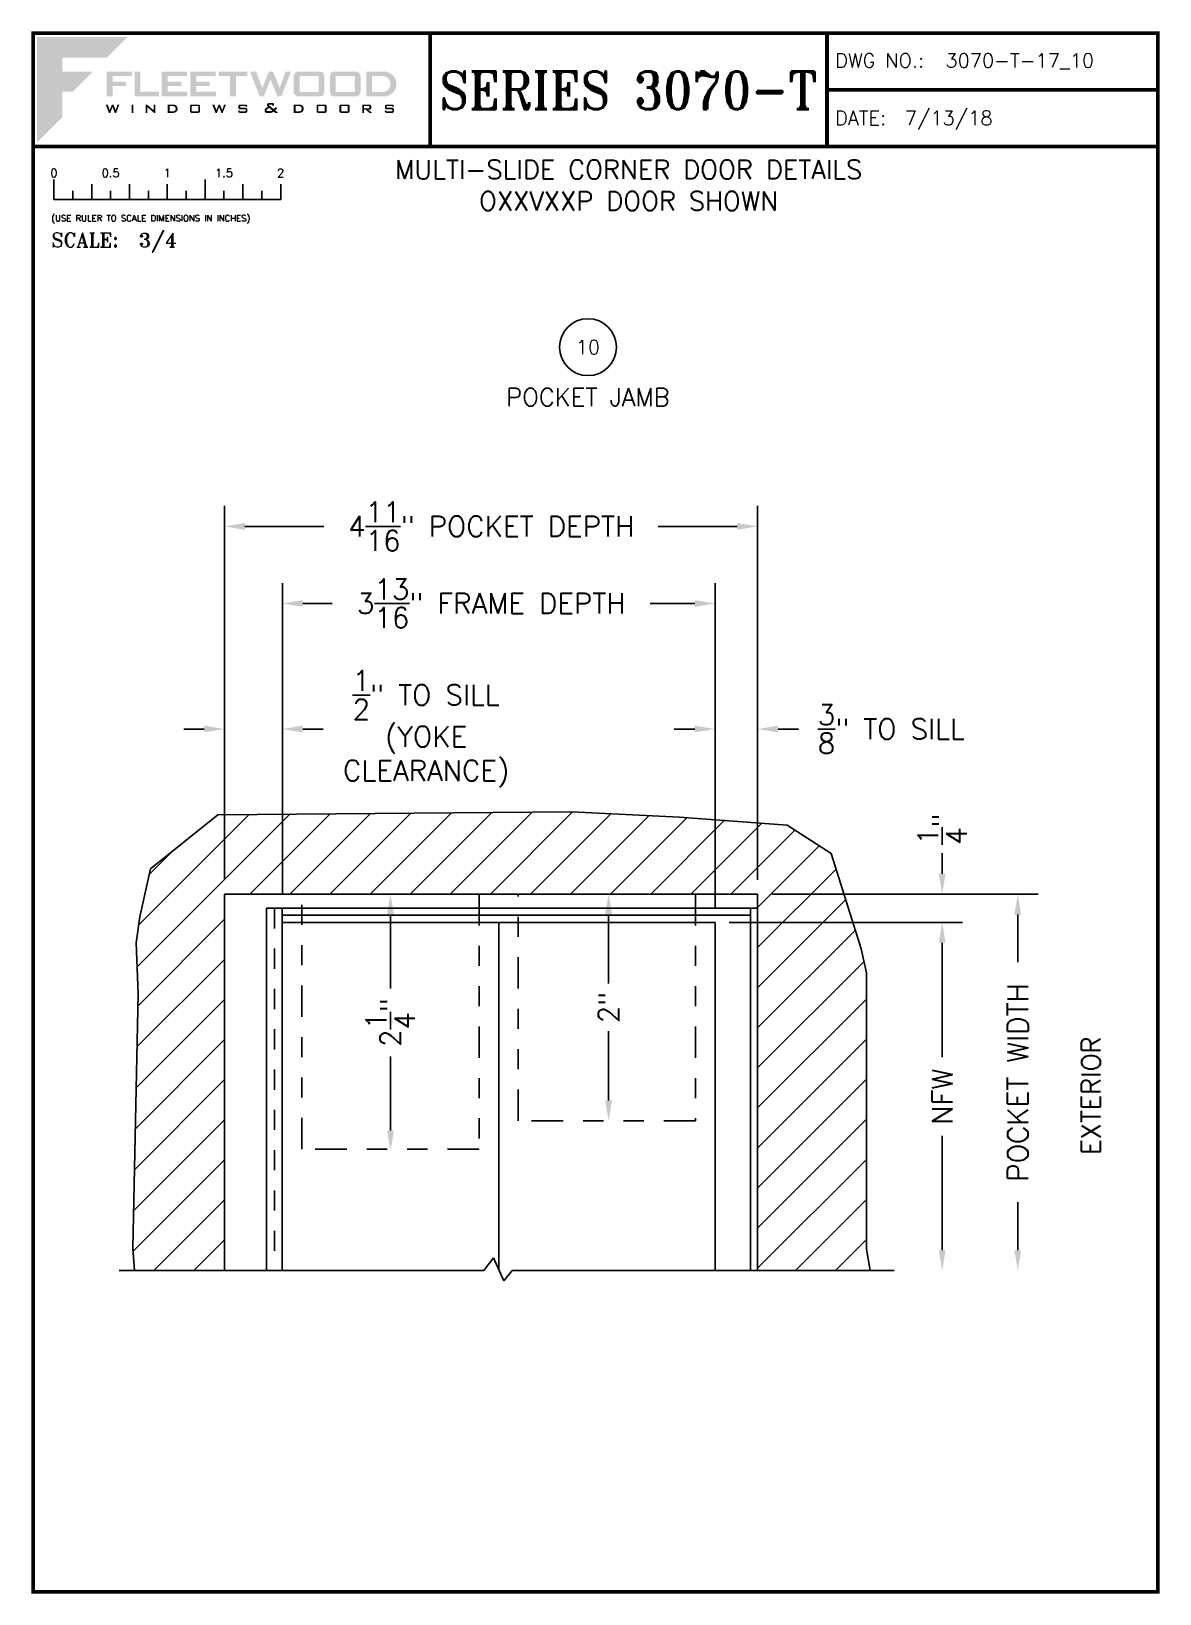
# Paper-space layout 'DETAIL 10' of a CAD drawing. Extents: x 0.3 to 7.8, y 0.1 to 10.4.
# The model-space entities are those that its viewports show. They can reach past a viewport. Long polylines and large blocks are cut down to what shows.
import ezdxf
from ezdxf.enums import TextEntityAlignment as Align

# ---------------------------------------------------------------- set-up
doc = ezdxf.new("R2010")
doc.units = 0
doc.header["$LTSCALE"] = 0.25
doc.header["$MEASUREMENT"] = 0
doc.linetypes.add('HIDDEN', pattern=[0.375, 0.25, -0.125])
doc.linetypes.add('PHANTOM2', pattern=[1.25, 0.625, -0.125, 0.125, -0.125, 0.125, -0.125])
doc.layers.get('0').update_dxf_attribs({"linetype": 'CONTINUOUS'})
doc.layers.get('DEFPOINTS').update_dxf_attribs({"color": 1, "linetype": 'CONTINUOUS'})
for name, color, linetype in [('MISC', 7, 'CONTINUOUS'), ('POCKET-CLOSER', 1, 'CONTINUOUS'), ('SILL-PAN', 7, 'CONTINUOUS'), ('TEXT', 7, 'CONTINUOUS'), ('TITLE-BLOCK', 7, 'CONTINUOUS')]:
    doc.layers.add(name, color=color, linetype=linetype)
doc.layers.add('VP', color=40, linetype='CONTINUOUS', plot=False)
doc.layers.get('VP').off()
doc.styles.add('ROMANS', font='romans')
doc.styles.add('ROMANT', font='romant')
doc.styles.add('SIMPLEX-094', font='simplex.shx', dxfattribs={"height": 0.094})
doc.styles.get("Standard").update_dxf_attribs({"font": 'simplex.shx'})
doc.dimstyles.new('THREE-QUARTER SCALE', dxfattribs={"dimscale": 0.75, "dimtxt": 0.18, "dimasz": 0.18, "dimexe": 0.18, "dimexo": 0.125, "dimgap": 0.09, "dimtad": 0, "dimdec": 4, "dimlfac": 1.333, "dimzin": 0, "dimdsep": 46, "dimlunit": 4, "dimtxsty": 'Standard', "dimcen": 0.09, "dimadec": 0, "dimazin": 0, "dimtfac": 1, "dimtdec": 4, "dimtofl": 0, "dimtmove": 0, "dimatfit": 3, "dimfxl": 0, "dimtolj": 1, "dimtzin": 0, "dimarcsym": 0})

# ---------------------------------------------------------------- blocks, each defined once
blk = doc.blocks.new('Fleetwood_Logo_6-10-15')
h = blk.add_hatch(color=154)
h.dxf.hatch_style = 1
h.paths.add_polyline_path([(0.2526, -0.0017), (0.0019, -0.0017), (0.0019, -0.2942), (0.0725, -0.2236), (0.0725, -0.1535), (0.1007, -0.1535), (0.1567, -0.0976), (0.0725, -0.0976), (0.0725, -0.0596), (0.1946, -0.0596)])
h = blk.add_hatch(color=251)
h.dxf.hatch_style = 1
h.paths.add_polyline_path([(0.2487, -0.1256), (0.2112, -0.1256), (0.2112, -0.1102), (0.2647, -0.1102), (0.2647, -0.0976), (0.1946, -0.0976), (0.1946, -0.1667), (0.2112, -0.1667), (0.2112, -0.1377), (0.2487, -0.1377)])
h = blk.add_hatch(color=251)
h.dxf.hatch_style = 1
h.paths.add_polyline_path([(0.2886, -0.0976), (0.272, -0.0976), (0.272, -0.1667), (0.3401, -0.1667), (0.3401, -0.1535), (0.2886, -0.1535)])
h = blk.add_hatch(color=251)
h.dxf.hatch_style = 1
h.paths.add_polyline_path([(0.4175, -0.0976), (0.3474, -0.0976), (0.3474, -0.1667), (0.4185, -0.1667), (0.4185, -0.1534), (0.364, -0.1534), (0.364, -0.1377), (0.4015, -0.1377), (0.4015, -0.1256), (0.364, -0.1256), (0.364, -0.1102), (0.4175, -0.1102)])
h = blk.add_hatch(color=251)
h.dxf.hatch_style = 1
h.paths.add_polyline_path([(0.4965, -0.0976), (0.4264, -0.0976), (0.4264, -0.1667), (0.4975, -0.1667), (0.4975, -0.1534), (0.443, -0.1534), (0.443, -0.1377), (0.4804, -0.1377), (0.4804, -0.1256), (0.443, -0.1256), (0.443, -0.1102), (0.4965, -0.1102)])
h = blk.add_hatch(color=251)
h.dxf.hatch_style = 1
h.paths.add_polyline_path([(0.5842, -0.0976), (0.5054, -0.0976), (0.5054, -0.1102), (0.5365, -0.1102), (0.5365, -0.1667), (0.5531, -0.1667), (0.5531, -0.1102), (0.5842, -0.1102)])
h = blk.add_hatch(color=251)
h.dxf.hatch_style = 1
h.paths.add_polyline_path([(0.6089, -0.0976), (0.5921, -0.0976), (0.6188, -0.1667), (0.63, -0.1667), (0.6489, -0.1192), (0.6679, -0.1667), (0.6789, -0.1667), (0.7056, -0.0976), (0.6908, -0.0976), (0.6742, -0.1433), (0.6558, -0.0976), (0.6446, -0.0976), (0.6261, -0.1433)])
h = blk.add_hatch(color=251)
h.dxf.hatch_style = 1
h.paths.add_polyline_path([(0.7853, -0.0976), (0.726, -0.0976, 0.414214), (0.7133, -0.1102), (0.7133, -0.154, 0.414214), (0.726, -0.1667), (0.7853, -0.1667, 0.414214), (0.798, -0.154), (0.798, -0.1102, 0.414214)])
h.paths.add_polyline_path([(0.7819, -0.1102), (0.7819, -0.154), (0.7294, -0.154), (0.7294, -0.1102)], flags=16)
h = blk.add_hatch(color=251)
h.dxf.hatch_style = 1
h.paths.add_polyline_path([(0.8856, -0.0976), (0.8262, -0.0976, 0.414214), (0.8136, -0.1102), (0.8136, -0.154, 0.414214), (0.8262, -0.1667), (0.8856, -0.1667, 0.414214), (0.8982, -0.154), (0.8982, -0.1102, 0.414214)])
h.paths.add_polyline_path([(0.8822, -0.1102), (0.8822, -0.154), (0.8296, -0.154), (0.8296, -0.1102)], flags=16)
h = blk.add_hatch(color=251)
h.dxf.hatch_style = 1
h.paths.add_polyline_path([(0.9632, -0.0976), (0.914, -0.0976), (0.914, -0.1667), (0.9632, -0.1667, 1)])
h.paths.add_polyline_path([(0.9301, -0.1102), (0.9593, -0.1102, -1), (0.9593, -0.154), (0.9301, -0.154)], flags=16)
h = blk.add_hatch(color=7)
h.dxf.hatch_style = 1
h.paths.add_polyline_path([(0.2301, -0.1891), (0.2251, -0.1891), (0.2196, -0.2043), (0.2134, -0.1891), (0.2097, -0.1891), (0.2035, -0.2043), (0.1978, -0.1891), (0.1922, -0.1891), (0.2011, -0.2121), (0.2048, -0.2121), (0.2112, -0.1963), (0.2175, -0.2121), (0.2212, -0.2121)])
h = blk.add_hatch(color=7)
h.dxf.hatch_style = 1
h.paths.add_polyline_path([(0.2691, -0.1891), (0.2637, -0.1891), (0.2637, -0.2118), (0.2637, -0.2121), (0.2691, -0.2121)])
h = blk.add_hatch(color=7)
h.dxf.hatch_style = 1
h.paths.add_polyline_path([(0.3077, -0.1964), (0.3259, -0.2121), (0.3298, -0.2121), (0.3298, -0.1891), (0.325, -0.1891), (0.325, -0.2047), (0.3067, -0.1891), (0.3029, -0.1891), (0.3029, -0.2121), (0.3077, -0.2121)])
h = blk.add_hatch(color=7)
h.dxf.hatch_style = 1
h.paths.add_polyline_path([(0.3801, -0.1891), (0.3637, -0.1891), (0.3637, -0.2121), (0.3801, -0.2121, 1)])
h.paths.add_polyline_path([(0.3691, -0.2079), (0.3691, -0.1933), (0.3788, -0.1933, -1), (0.3788, -0.2079)], flags=16)
h = blk.add_hatch(color=7)
h.dxf.hatch_style = 1
h.paths.add_polyline_path([(0.4537, -0.2079), (0.4537, -0.1933, 0.414214), (0.4495, -0.1891), (0.4297, -0.1891, 0.414214), (0.4255, -0.1933), (0.4255, -0.2079, 0.414214), (0.4297, -0.2121), (0.4495, -0.2121, 0.414214)])
h.paths.add_polyline_path([(0.4308, -0.2079), (0.4308, -0.1933), (0.4484, -0.1933), (0.4484, -0.2079)], flags=16)
h = blk.add_hatch(color=7)
h.dxf.hatch_style = 1
h.paths.add_polyline_path([(0.5253, -0.1891), (0.5203, -0.1891), (0.5148, -0.2043), (0.5087, -0.1891), (0.5049, -0.1891), (0.4988, -0.2043), (0.493, -0.1891), (0.4874, -0.1891), (0.4963, -0.2121), (0.5001, -0.2121), (0.5064, -0.1963), (0.5127, -0.2121), (0.5164, -0.2121)])
h = blk.add_hatch(color=7)
h.dxf.hatch_style = 1
h.paths.add_polyline_path([(0.5801, -0.1891), (0.5643, -0.1891, 0.414214), (0.56, -0.1933), (0.56, -0.1981, 0.414214), (0.5643, -0.2024), (0.58, -0.2024), (0.58, -0.2078), (0.5637, -0.2078), (0.5637, -0.2052), (0.5591, -0.2062), (0.5591, -0.2078, 0.414214), (0.5634, -0.2121), (0.5805, -0.2121, 0.414214), (0.5848, -0.2078), (0.5848, -0.2024, 0.414214), (0.5805, -0.1982), (0.5648, -0.1982), (0.5648, -0.193), (0.5798, -0.193), (0.5798, -0.1958), (0.5843, -0.1948), (0.5843, -0.1933, 0.414214)])
h = blk.add_hatch(color=7)
h.dxf.hatch_style = 1
h.paths.add_polyline_path([(0.645, -0.1913, -0.222262), (0.6447, -0.1906), (0.6447, -0.1892), (0.6535, -0.1892), (0.6535, -0.193), (0.6587, -0.1918), (0.6587, -0.189, 0.414214), (0.6544, -0.1847), (0.6437, -0.1847, 0.414214), (0.6394, -0.189), (0.6394, -0.1922, 0.222262), (0.6407, -0.1948), (0.6415, -0.1955), (0.6345, -0.1998, 0.260684), (0.6329, -0.2027), (0.6329, -0.2078, 0.414214), (0.6372, -0.2121), (0.6514, -0.2121, 0.17577), (0.6536, -0.2113), (0.657, -0.2085), (0.6614, -0.2121), (0.6699, -0.2121), (0.6613, -0.2049), (0.6676, -0.1997), (0.6637, -0.1964), (0.6574, -0.2017)])
h.paths.add_polyline_path([(0.6532, -0.2052), (0.6509, -0.2072, -0.17577), (0.6502, -0.2074), (0.6382, -0.2074), (0.6382, -0.2033, -0.260684), (0.6387, -0.2025), (0.6451, -0.1985)], flags=16)
h = blk.add_hatch(color=7)
h.dxf.hatch_style = 1
h.paths.add_polyline_path([(0.7294, -0.1891), (0.713, -0.1891), (0.713, -0.2121), (0.7294, -0.2121, 1)])
h.paths.add_polyline_path([(0.7184, -0.2079), (0.7184, -0.1933), (0.7281, -0.1933, -1), (0.7281, -0.2079)], flags=16)
h = blk.add_hatch(color=7)
h.dxf.hatch_style = 1
h.paths.add_polyline_path([(0.8045, -0.2079), (0.8045, -0.1933, 0.414214), (0.8003, -0.1891), (0.7805, -0.1891, 0.414214), (0.7763, -0.1933), (0.7763, -0.2079, 0.414214), (0.7805, -0.2121), (0.8003, -0.2121, 0.414214)])
h.paths.add_polyline_path([(0.7816, -0.2079), (0.7816, -0.1933), (0.7992, -0.1933), (0.7992, -0.2079)], flags=16)
h = blk.add_hatch(color=7)
h.dxf.hatch_style = 1
h.paths.add_polyline_path([(0.8678, -0.2079), (0.8678, -0.1933, 0.414214), (0.8636, -0.1891), (0.8438, -0.1891, 0.414214), (0.8396, -0.1933), (0.8396, -0.2079, 0.414214), (0.8438, -0.2121), (0.8636, -0.2121, 0.414214)])
h.paths.add_polyline_path([(0.8449, -0.2079), (0.8449, -0.1933), (0.8624, -0.1933), (0.8624, -0.2079)], flags=16)
h = blk.add_hatch(color=7)
h.dxf.hatch_style = 1
h.paths.add_polyline_path([(0.9277, -0.1993), (0.9277, -0.1933, 0.414214), (0.9235, -0.1891), (0.9028, -0.1891), (0.9028, -0.2121), (0.9082, -0.2121), (0.9082, -0.2035), (0.9131, -0.2035), (0.9224, -0.2121), (0.9303, -0.2121), (0.9197, -0.2035), (0.9235, -0.2035, 0.414214)])
h.paths.add_polyline_path([(0.9082, -0.1993), (0.9082, -0.1933), (0.9214, -0.1933, -0.414214), (0.9224, -0.1943), (0.9224, -0.1983, -0.414214), (0.9214, -0.1993)], flags=16)
h = blk.add_hatch(color=7)
h.dxf.hatch_style = 1
h.paths.add_polyline_path([(0.9867, -0.1982), (0.971, -0.1982), (0.971, -0.193), (0.9859, -0.193), (0.9859, -0.1958), (0.9905, -0.1948), (0.9905, -0.1933, 0.414214), (0.9863, -0.1891), (0.9705, -0.1891, 0.414214), (0.9662, -0.1933), (0.9662, -0.1981, 0.414214), (0.9705, -0.2024), (0.9862, -0.2024), (0.9862, -0.2078), (0.9699, -0.2078), (0.9699, -0.2052), (0.9653, -0.2062), (0.9653, -0.2078, 0.414214), (0.9696, -0.2121), (0.9867, -0.2121, 0.414214), (0.991, -0.2078), (0.991, -0.2024, 0.414214)])
blk = doc.blocks.new('A-SIZE_P')
at = {"const_width": 0.025}
blk.add_lwpolyline([(0.313, 0.125), (7.751, 0.125), (7.751, 10.437), (0.313, 10.437)], close=True, dxfattribs=at)
for points in [[(2.938, 10.437), (2.938, 9.687)], [(5.563, 10.437), (5.563, 9.687)], [(5.563, 10.062), (7.751, 10.062)], [(0.313, 9.687), (7.751, 9.687)]]:
    blk.add_lwpolyline(points, dxfattribs=at)
at = {"xscale": 2.387023416083395, "yscale": 2.387023416083395, "zscale": 2.387023416083395}
blk.add_blockref('Fleetwood_Logo_6-10-15', (0.334, 10.416), dxfattribs=at)
for s, style, p in [('DWG NO.:', 'SIMPLEX-094', (5.617, 10.209)), ('DATE:', 'SIMPLEX-094', (5.616, 9.829)), ('SCALE:', 'ROMANT', (0.433, 9.022))]:
    blk.add_text(s, height=0.094, dxfattribs=dict(style=style)).set_placement(p)
for tag, p, style in [('DWG_NO', (6.346, 10.209), 'SIMPLEX-094'), ('DATE', (6.077, 9.829), 'SIMPLEX-094'), ('SCALE', (1.011, 9.02), 'ROMANT')]:
    blk.add_attdef(tag, p, '', height=0.094, dxfattribs=dict(style=style))
for tag, height, style, width, p, p2 in [('DWG_NO_F', 0.094, 'SIMPLEX-094', 1.745692, (6.347, 10.209), (7.683, 10.209)), ('PRODUCT', 0.25, 'ROMANT', 1.390728, (3.001, 9.934), (5.5, 9.934))]:
    blk.add_attdef(tag, text='', height=height, dxfattribs=dict(style=style, width=width)).set_placement(p, p2, align=Align.FIT)
blk = doc.blocks.new('sectball')
blk.add_circle((0, 0), 0.125)
blk.add_attdef('NO', text='', height=0.062).set_placement((0, 0), align=Align.MIDDLE_CENTER)
for tag, p in [('LINE1', (0, -0.2588)), ('LINE2', (0, -0.3864)), ('LINE3', (0, -0.5214))]:
    blk.add_attdef(tag, text='', height=0.078).set_placement(p, align=Align.CENTER)
blk = doc.blocks.new('Three Quarter')
for p, q in [((0.137, -0.219), (0.137, -0.35)), ((0.262, -0.294), (0.262, -0.35)), ((0.387, -0.249), (0.387, -0.35)), ((0.512, -0.294), (0.512, -0.35)), ((0.637, -0.249), (0.637, -0.35)), ((0.762, -0.294), (0.762, -0.35)), ((0.887, -0.249), (0.887, -0.35)), ((1.012, -0.294), (1.012, -0.35)), ((1.137, -0.219), (1.137, -0.35)), ((1.262, -0.294), (1.262, -0.35)), ((1.387, -0.249), (1.387, -0.35)), ((1.512, -0.294), (1.512, -0.35)), ((1.637, -0.249), (1.637, -0.35)), ((0.137, -0.35), (1.637, -0.35))]:
    blk.add_line(p, q)
for s, p in [('0', (0.137, -0.219)), ('0.5', (0.512, -0.219)), ('1', (0.887, -0.219)), ('1.5', (1.262, -0.219)), ('2', (1.637, -0.219))]:
    blk.add_text(s, height=0.055).set_placement(p, align=Align.BOTTOM_CENTER)
at = {"style": 'ROMANS'}
blk.add_text('(USE RULER TO SCALE DIMENSIONS IN INCHES)', height=0.04115, dxfattribs=at).set_placement((0.12, -0.495))
blk = doc.blocks.new('*D121')
at = {"layer": 'DEFPOINTS', "color": 0}
for p in [(5.104, 7.174), (1.579, 4.741), (5.104, 4.741)]:
    blk.add_point(p, dxfattribs=at)
at = {"layer": 'TITLE-BLOCK', "color": 0, "lineweight": -2}
for p, q in [((1.579, 4.835), (1.579, 7.309)), ((5.104, 4.835), (5.104, 7.309)), ((1.714, 7.174), (2.236, 7.174)), ((4.969, 7.174), (4.447, 7.174))]:
    blk.add_line(p, q, dxfattribs=at)
at = {"layer": 'TITLE-BLOCK', "color": 0}
for points in [[(1.714, 7.196), (1.714, 7.151), (1.579, 7.174)], [(4.969, 7.196), (4.969, 7.151), (5.104, 7.174)]]:
    blk.add_solid(points, dxfattribs=at)
at = {"layer": 'TITLE-BLOCK', "color": 0, "insert": (3.342, 7.174), "char_height": 0.135, "attachment_point": 5}
blk.add_mtext('\\A1;4{\\H1.000000x;\\S11/16;}" POCKET DEPTH', dxfattribs=at)
blk = doc.blocks.new('*D122')
at = {"layer": 'DEFPOINTS', "color": 0}
for p in [(5.104, 5.833), (5.104, 4.741), (4.823, 4.554)]:
    blk.add_point(p, dxfattribs=at)
at = {"layer": 'TITLE-BLOCK', "color": 0, "lineweight": -2}
for p, q in [((4.823, 4.647), (4.823, 5.968)), ((5.104, 4.835), (5.104, 5.968)), ((4.688, 5.833), (4.553, 5.833)), ((5.239, 5.833), (5.374, 5.833))]:
    blk.add_line(p, q, dxfattribs=at)
at = {"layer": 'TITLE-BLOCK', "color": 0}
for points in [[(4.688, 5.856), (4.688, 5.811), (4.823, 5.833)], [(5.239, 5.856), (5.239, 5.811), (5.104, 5.833)]]:
    blk.add_solid(points, dxfattribs=at)
at = {"layer": 'TITLE-BLOCK', "color": 0, "insert": (5.988, 5.833), "char_height": 0.135, "attachment_point": 5}
blk.add_mtext('\\A1;{\\H1.000000x;\\S3/8;}" TO SILL', dxfattribs=at)
blk = doc.blocks.new('*D123')
at = {"layer": 'DEFPOINTS', "color": 0}
for p in [(1.579, 5.833), (1.579, 4.741), (1.961, 4.647)]:
    blk.add_point(p, dxfattribs=at)
at = {"layer": 'TITLE-BLOCK', "color": 0, "lineweight": -2}
for p, q in [((1.579, 4.835), (1.579, 5.968)), ((1.961, 4.741), (1.961, 5.968)), ((1.444, 5.833), (1.309, 5.833)), ((2.096, 5.833), (2.231, 5.833))]:
    blk.add_line(p, q, dxfattribs=at)
at = {"layer": 'TITLE-BLOCK', "color": 0}
for points in [[(1.444, 5.856), (1.444, 5.811), (1.579, 5.833)], [(2.096, 5.856), (2.096, 5.811), (1.961, 5.833)]]:
    blk.add_solid(points, dxfattribs=at)
at = {"layer": 'TITLE-BLOCK', "color": 0, "insert": (2.912, 5.833), "char_height": 0.135, "attachment_point": 5}
blk.add_mtext('\\A1;{\\H1.000000x;\\S1/2;}" TO SILL\\P(YOKE\\PCLEARANCE)', dxfattribs=at)
blk = doc.blocks.new('*D124')
at = {"layer": 'DEFPOINTS', "color": 0}
for p in [(2.676, 4.741), (2.676, 3.042), (2.676, 3.042)]:
    blk.add_point(p, dxfattribs=at)
at = {"layer": 'TITLE-BLOCK', "color": 0, "lineweight": -2}
for p, q in [((2.676, 4.606), (2.676, 4.117)), ((2.676, 3.177), (2.676, 3.667))]:
    blk.add_line(p, q, dxfattribs=at)
at = {"layer": 'TITLE-BLOCK', "color": 0}
for points in [[(2.654, 4.606), (2.699, 4.606), (2.676, 4.741)], [(2.654, 3.177), (2.699, 3.177), (2.676, 3.042)]]:
    blk.add_solid(points, dxfattribs=at)
at = {"layer": 'TITLE-BLOCK', "color": 0, "insert": (2.676, 3.892), "char_height": 0.135, "attachment_point": 5, "rotation": 90}
blk.add_mtext('\\A1;2{\\H1x;\\S1/4;}"', dxfattribs=at)
blk = doc.blocks.new('*D125')
at = {"layer": 'DEFPOINTS', "color": 0}
for p in [(4.107, 4.741), (4.119, 3.241), (4.119, 3.241)]:
    blk.add_point(p, dxfattribs=at)
at = {"layer": 'TITLE-BLOCK', "color": 0, "lineweight": -2}
for p, q in [((4.119, 4.606), (4.119, 4.149)), ((4.119, 3.376), (4.119, 3.834))]:
    blk.add_line(p, q, dxfattribs=at)
at = {"layer": 'TITLE-BLOCK', "color": 0}
for points in [[(4.096, 4.606), (4.141, 4.606), (4.119, 4.741)], [(4.096, 3.376), (4.141, 3.376), (4.119, 3.241)]]:
    blk.add_solid(points, dxfattribs=at)
at = {"layer": 'TITLE-BLOCK', "color": 0, "insert": (4.119, 3.991), "char_height": 0.135, "attachment_point": 5, "rotation": 90}
blk.add_mtext('\\A1;2"', dxfattribs=at)
blk = doc.blocks.new('*D126')
at = {"layer": 'DEFPOINTS', "color": 0}
for p in [(4.823, 4.554), (6.007, 2.25), (6.325, 2.25)]:
    blk.add_point(p, dxfattribs=at)
at = {"layer": 'TITLE-BLOCK', "color": 0, "lineweight": -2}
for p, q in [((4.917, 4.554), (6.46, 4.554)), ((6.325, 4.419), (6.325, 3.663)), ((6.325, 2.385), (6.325, 3.142))]:
    blk.add_line(p, q, dxfattribs=at)
at = {"layer": 'TITLE-BLOCK', "color": 0}
for points in [[(6.302, 4.419), (6.347, 4.419), (6.325, 4.554)], [(6.302, 2.385), (6.347, 2.385), (6.325, 2.25)]]:
    blk.add_solid(points, dxfattribs=at)
at = {"layer": 'TITLE-BLOCK', "color": 0, "insert": (6.325, 3.402), "char_height": 0.135, "attachment_point": 5, "rotation": 90}
blk.add_mtext('\\A1;NFW', dxfattribs=at)
blk = doc.blocks.new('*D127')
at = {"layer": 'DEFPOINTS', "color": 0}
for p in [(5.104, 4.741), (6.007, 2.25), (6.825, 2.25)]:
    blk.add_point(p, dxfattribs=at)
at = {"layer": 'TITLE-BLOCK', "color": 0, "lineweight": -2}
for p, q in [((5.198, 4.741), (6.96, 4.741)), ((6.825, 4.606), (6.825, 4.29)), ((6.825, 2.385), (6.825, 2.702))]:
    blk.add_line(p, q, dxfattribs=at)
at = {"layer": 'TITLE-BLOCK', "color": 0}
for points in [[(6.802, 4.606), (6.847, 4.606), (6.825, 4.741)], [(6.802, 2.385), (6.847, 2.385), (6.825, 2.25)]]:
    blk.add_solid(points, dxfattribs=at)
at = {"layer": 'TITLE-BLOCK', "color": 0, "insert": (6.825, 3.496), "char_height": 0.135, "attachment_point": 5, "rotation": 90}
blk.add_mtext('\\A1;POCKET WIDTH', dxfattribs=at)
blk = doc.blocks.new('*D128')
at = {"layer": 'DEFPOINTS', "color": 0}
for p in [(5.104, 4.741), (6.325, 4.741), (4.823, 4.554)]:
    blk.add_point(p, dxfattribs=at)
at = {"layer": 'TITLE-BLOCK', "color": 0, "lineweight": -2}
for p, q in [((6.325, 4.876), (6.325, 5.011)), ((5.198, 4.741), (6.46, 4.741)), ((4.917, 4.554), (6.46, 4.554)), ((6.325, 4.419), (6.325, 4.284))]:
    blk.add_line(p, q, dxfattribs=at)
at = {"layer": 'TITLE-BLOCK', "color": 0}
for points in [[(6.302, 4.876), (6.347, 4.876), (6.325, 4.741)], [(6.302, 4.419), (6.347, 4.419), (6.325, 4.554)]]:
    blk.add_solid(points, dxfattribs=at)
at = {"layer": 'TITLE-BLOCK', "color": 0, "insert": (6.325, 5.172), "char_height": 0.135, "attachment_point": 5, "rotation": 90}
blk.add_mtext('\\A1;{\\H1.000000x;\\S1/4;}"', dxfattribs=at)
blk = doc.blocks.new('*D152')
at = {"layer": 'DEFPOINTS', "color": 0}
for p in [(4.823, 6.664), (1.961, 4.647), (4.823, 4.554)]:
    blk.add_point(p, dxfattribs=at)
at = {"layer": 'TITLE-BLOCK', "color": 0, "lineweight": -2}
for p, q in [((1.961, 4.741), (1.961, 6.799)), ((4.823, 4.647), (4.823, 6.799)), ((2.096, 6.664), (2.291, 6.664)), ((4.688, 6.664), (4.393, 6.664))]:
    blk.add_line(p, q, dxfattribs=at)
at = {"layer": 'TITLE-BLOCK', "color": 0}
for points in [[(2.096, 6.686), (2.096, 6.641), (1.961, 6.664)], [(4.688, 6.686), (4.688, 6.641), (4.823, 6.664)]]:
    blk.add_solid(points, dxfattribs=at)
at = {"layer": 'TITLE-BLOCK', "color": 0, "insert": (3.342, 6.664), "char_height": 0.135, "attachment_point": 5}
blk.add_mtext('\\A1;3{\\H1.000000x;\\S13/16;}" FRAME DEPTH', dxfattribs=at)

msp = doc.modelspace()

# ---------------------------------------------------------------- hatches: boundary and pattern name
at = {"layer": 'MISC'}
h = msp.add_hatch(dxfattribs=at)
h.set_pattern_fill('ANSI31', color=256, scale=2, style=0)
h.set_pattern_definition([(45, (0.5, 1.04404), (-0.1767767, 0.1767767), [])])
h.paths.add_polyline_path([(14.293, 19.302), (18.993, 19.302), (18.993, 15.981), (19.985, 15.981), (19.954, 16.171), (19.954, 18.608), (19.907, 18.82), (19.642, 19.659), (19.253, 19.909), (18.303, 19.98), (17.352, 20.028), (14.232, 20.002), (13.64, 19.526), (13.545, 19.101), (13.514, 18.873), (13.53, 18.421), (13.485, 16.178), (13.498, 15.981), (14.293, 15.981)])

# ---------------------------------------------------------------- linework, layer by layer
for p, q in [((16.71, 15.993), (16.71, 19.052)), ((16.71, 15.993), (16.71, 16.103)), ((16.71, 16.016), (16.71, 15.993))]:
    msp.add_line(p, q)
for p, q in [((14.293, 15.981), (14.293, 19.302)), ((14.293, 19.302), (18.993, 19.302)), ((18.993, 19.302), (18.993, 15.981)), ((14.802, 19.052), (18.618, 19.052)), ((16.58, 15.981), (16.665, 16.095)), ((16.665, 16.095), (16.756, 15.891)), ((13.362, 15.981), (16.58, 15.981)), ((16.58, 15.744), (16.665, 15.858)), ((16.665, 15.858), (16.756, 15.654)), ((16.756, 15.891), (16.83, 15.981)), ((16.83, 15.981), (20.197, 15.981))]:
    msp.add_line(p, q, dxfattribs=at)
msp.add_lwpolyline([(13.498, 15.981), (13.485, 16.178), (13.53, 18.421), (13.514, 18.873), (13.545, 19.101), (13.64, 19.526), (14.232, 20.002), (17.352, 20.028), (18.303, 19.98), (19.253, 19.909), (19.642, 19.659), (19.907, 18.82), (19.954, 18.608), (19.954, 16.171), (19.985, 15.981)], dxfattribs=at)
at = {"layer": 'POCKET-CLOSER', "linetype": 'PHANTOM2'}
for points in [[(16.537, 19.302), (16.537, 17.052), (14.975, 17.052), (14.975, 19.302)], [(18.445, 19.302), (18.445, 17.302), (16.883, 17.302), (16.883, 19.302)]]:
    msp.add_lwpolyline(points, close=True, dxfattribs=at)
at = {"layer": 'SILL-PAN'}
for p, q in [((14.663, 19.177), (14.663, 15.981)), ((14.663, 19.177), (18.993, 19.177)), ((14.802, 19.177), (14.802, 15.981)), ((18.931, 19.177), (18.931, 15.981)), ((14.802, 19.115), (18.931, 19.115)), ((18.618, 19.052), (18.618, 15.981))]:
    msp.add_line(p, q, dxfattribs=at)
at = {"layer": 'SILL-PAN', "linetype": 'HIDDEN'}
msp.add_line((14.733, 19.177), (14.733, 15.981), dxfattribs=at)

psp = doc.layouts.new('DETAIL 10')

# ---------------------------------------------------------------- block references
at = {"layer": 'TEXT', "xscale": 1.504, "yscale": 1.504, "zscale": 1.504}
psp.add_blockref('sectball', (3.982186, 8.359503), dxfattribs=at).add_auto_attribs({'NO': '10', 'LINE1': 'POCKET JAMB'})
at = {"layer": 'TITLE-BLOCK'}
ref = psp.add_blockref('A-SIZE_P', (0, 0), dxfattribs=at)
ref.add_attrib('DATE', '7/13/18', (6.077412, 9.828844), dxfattribs={"layer": '0', "height": 0.094, "style": 'SIMPLEX-094'})
ref.add_attrib('SCALE', '3/4', (1.011009, 9.020349), dxfattribs={"layer": '0', "height": 0.094, "style": 'ROMANT'})
ref.add_attrib('PRODUCT', 'SERIES 3070-T', dxfattribs={"layer": '0', "height": 0.25, "style": 'ROMANT', "width": 0.807692}).set_placement((3.0005, 9.933516), (5.5005, 9.933516), align=Align.FIT)
ref.add_attrib('DWG_NO', '3070-T-17_10', (6.346342, 10.208791), dxfattribs={"layer": '0', "height": 0.094, "style": 'SIMPLEX-094'})
psp.add_blockref('Three Quarter', (0.313, 9.687), dxfattribs=at)

# ---------------------------------------------------------------- texts
at = {"layer": 'TEXT'}
psp.add_text('EXTERIOR', height=0.125, rotation=90, dxfattribs=at).set_placement((7.371057, 3.408553), align=Align.CENTER)
at = {"layer": 'TEXT', "insert": (4.2505, 9.430441), "char_height": 0.125, "width": 3.76850949, "attachment_point": 5}
psp.add_mtext('MULTI-SLIDE CORNER DOOR DETAILS\\POXXVXXP DOOR SHOWN', dxfattribs=at)

# ---------------------------------------------------------------- dimensions: what is measured, and where the dimension line sits
at = {"layer": 'TITLE-BLOCK'}
for base, p1, p2, text, picture, middle in [((5.10422, 7.173684), (1.578987, 4.741233), (5.10422, 4.741233), '<> POCKET DEPTH', '*D121', (3.341603, 7.173684)), ((4.82297, 6.663708), (1.96097, 4.647483), (4.82297, 4.553733), '<> FRAME DEPTH', '*D152', (3.341603, 6.663708)), ((1.578987, 5.833206), (1.96097, 4.647483), (1.578987, 4.741233), '<> TO SILL\\P(YOKE\\PCLEARANCE)', '*D123', (2.912399, 5.833206))]:
    dim = psp.add_linear_dim(base=base, p1=p1, p2=p2, text=text, dimstyle='THREE-QUARTER SCALE', dxfattribs=at)
    dim.commit()
    dim.dimension.update_dxf_attribs({"geometry": picture, "text_midpoint": middle, "dimtype": 160})
dim = psp.add_linear_dim(base=(5.10422, 5.833206), p1=(4.82297, 4.553733), p2=(5.10422, 4.741233), text='<> TO SILL', dimstyle='THREE-QUARTER SCALE', dxfattribs=at)
dim.commit()
dim.dimension.update_dxf_attribs({"geometry": '*D122', "text_midpoint": (5.988149, 5.833206)})
dim = psp.add_linear_dim(base=(6.324701, 4.741233), p1=(4.82297, 4.554408), p2=(5.10422, 4.741233), angle=90, dimstyle='THREE-QUARTER SCALE', dxfattribs=at)
dim.commit()
dim.dimension.update_dxf_attribs({"geometry": '*D128', "text_midpoint": (6.324701, 5.171947)})
for base, p1, p2, picture, middle in [((2.67647, 3.042483), (2.67647, 4.741233), (2.67647, 3.042483), '*D124', (2.67647, 3.891858)), ((4.11872, 3.241233), (4.10747, 4.741233), (4.11872, 3.241233), '*D125', (4.11872, 3.991233))]:
    dim = psp.add_linear_dim(base=base, p1=p1, p2=p2, angle=90, dimstyle='THREE-QUARTER SCALE', override={"dimse1": 1, "dimse2": 1}, dxfattribs=at)
    dim.commit()
    dim.dimension.update_dxf_attribs({"geometry": picture, "text_midpoint": middle})
for base, p1, text, picture, middle in [((6.824701, 2.250344), (5.10422, 4.741233), 'POCKET WIDTH', '*D127', (6.824701, 3.495788)), ((6.324701, 2.250344), (4.82297, 4.554408), 'NFW', '*D126', (6.324701, 3.402376))]:
    dim = psp.add_linear_dim(base=base, p1=p1, p2=(6.00726, 2.250344), angle=90, text=text, dimstyle='THREE-QUARTER SCALE', override={"dimse2": 1}, dxfattribs=at)
    dim.commit()
    dim.dimension.update_dxf_attribs({"geometry": picture, "text_midpoint": middle})

# ---------------------------------------------------------------- viewports
at = {"layer": 'VP'}
psp.add_viewport(center=(3.398868, 3.797109), size=(5.462806, 3.25119881), view_center_point=(16.719447, 18.043408), view_height=4.33493175, dxfattribs=at)

doc.saveas('drawing.dxf')
